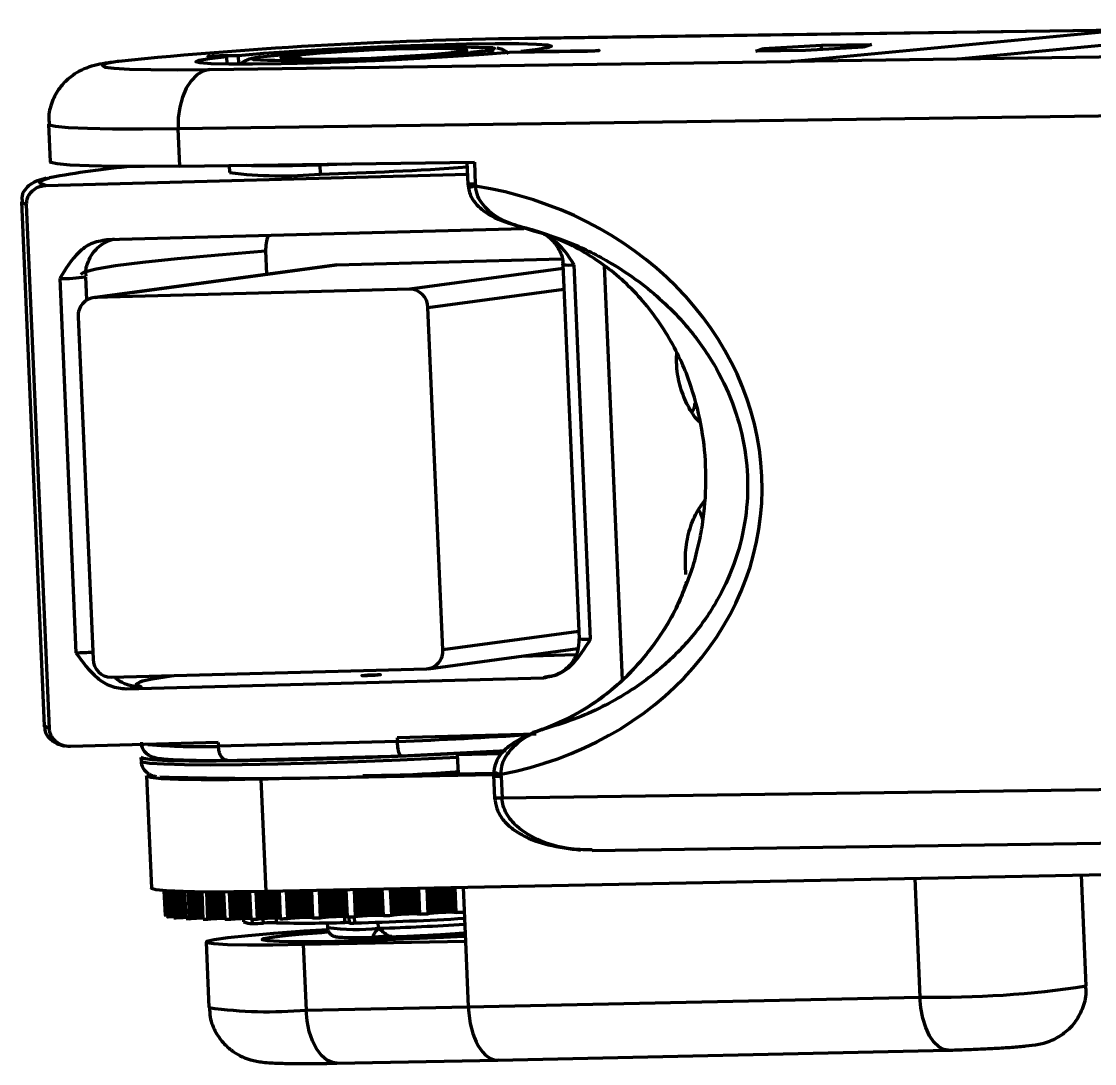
# Model space of a CAD drawing. Header units: millimetres. Extents: x -419 to 9215, y 1224 to 3301.
# Drawn here: x -250.1 to -192.9, y 2640.8 to 2696.4 of the extents above; entities that cross this region are included whole.
import ezdxf

# ---------------------------------------------------------------- set-up
doc = ezdxf.new("R2010")
doc.units = ezdxf.units.MM
doc.layers.add('Net 0.7', color=7, linetype='Continuous', lineweight=70)

msp = doc.modelspace()

# ---------------------------------------------------------------- linework, layer by layer
at = {"layer": 'Net 0.7', "color": 7, "linetype": 'Continuous', "lineweight": 70}
for p, q in [((-157.642, 2696.432), (-222.486, 2695.533)), ((-191.542, 2695.959), (-222.572, 2695.529)), ((-209.067, 2694.302), (-191.542, 2695.959)), ((-210.527, 2694.989), (-207.442, 2695.173)), ((-207.442, 2695.173), (-204.778, 2695.21)), ((-207.432, 2694.929), (-207.442, 2695.173)), ((-204.778, 2695.21), (-205.198, 2695.062)), ((-189.662, 2695.417), (-200.151, 2694.425)), ((-239.182, 2694.567), (-239.988, 2694.556)), ((-239.384, 2694.613), (-238.577, 2694.624)), ((-239.164, 2694.152), (-239.182, 2694.567)), ((-238.577, 2694.624), (-238.557, 2694.147)), ((-220.098, 2694.832), (-224.087, 2694.776)), ((-223.482, 2694.833), (-219.494, 2694.889)), ((-223.48, 2694.785), (-223.482, 2694.833)), ((-210.947, 2694.841), (-210.527, 2694.989)), ((-208.283, 2694.878), (-210.947, 2694.841)), ((-210.527, 2694.989), (-210.52, 2694.847)), ((-183.608, 2694.655), (-209.067, 2694.302)), ((-205.198, 2695.062), (-208.283, 2694.878)), ((-240.094, 2693.872), (-209.067, 2694.302)), ((-176.937, 2691.604), (-241.777, 2690.705)), ((-248.685, 2690.946), (-248.599, 2688.949)), ((-241.69, 2688.709), (-241.777, 2690.705)), ((-241.69, 2688.709), (-225.964, 2688.927)), ((-226.358, 2688.921), (-226.306, 2687.727)), ((-225.964, 2688.927), (-225.913, 2687.748)), ((-248.826, 2687.685), (-226.33, 2688.289)), ((-239.056, 2688.745), (-239.039, 2688.364)), ((-234.214, 2688.789), (-234.192, 2688.29)), ((-226.307, 2687.761), (-226.286, 2687.549)), ((-250.136, 2686.802), (-248.921, 2658.85)), ((-248.645, 2658.705), (-249.86, 2686.658)), ((-223.672, 2685.501), (-223.021, 2685.357)), ((-223.535, 2685.489), (-223.076, 2685.341)), ((-223.321, 2685.371), (-245.581, 2684.774)), ((-237.109, 2684.184), (-237.054, 2682.938)), ((-233.316, 2683.436), (-221.305, 2683.759)), ((-233.406, 2683.429), (-246.318, 2681.69)), ((-246.228, 2681.697), (-233.316, 2683.436)), ((-233.316, 2683.436), (-233.406, 2683.429)), ((-221.242, 2683.454), (-220.374, 2663.488)), ((-219.767, 2663.478), (-220.634, 2683.444)), ((-219.029, 2683.384), (-218.068, 2661.28)), ((-248.094, 2682.707), (-247.226, 2662.741)), ((-246.703, 2682.804), (-246.713, 2682.808)), ((-246.65, 2681.571), (-246.703, 2682.804)), ((-229.406, 2682.148), (-246.228, 2681.697)), ((-227.65, 2662.906), (-228.443, 2681.175)), ((-247.104, 2680.674), (-246.31, 2662.405)), ((-228.435, 2661.89), (-220.444, 2662.967)), ((-223.444, 2662.562), (-220.546, 2662.64)), ((-245.348, 2661.431), (-228.525, 2661.883)), ((-244.54, 2660.815), (-222.28, 2661.412)), ((-239.634, 2657.948), (-247.525, 2657.736)), ((-239.634, 2657.948), (-239.625, 2657.748)), ((-230.072, 2658.005), (-239.625, 2657.748)), ((-222.669, 2658.403), (-230.081, 2658.204)), ((-230.081, 2658.204), (-230.072, 2658.005)), ((-226.875, 2657.315), (-224.514, 2657.367)), ((-243.76, 2657.157), (-243.751, 2656.957)), ((-239.291, 2656.991), (-229.738, 2657.247)), ((-226.875, 2657.315), (-226.83, 2656.267)), ((-224.935, 2656.234), (-237.335, 2655.987)), ((-224.934, 2656.305), (-231.912, 2656.166)), ((-231.625, 2656.172), (-231.625, 2656.177)), ((-231.502, 2656.174), (-231.503, 2656.181)), ((-231.397, 2656.176), (-231.398, 2656.185)), ((-231.314, 2656.178), (-231.315, 2656.188)), ((-231.275, 2656.178), (-231.276, 2656.19)), ((-231.249, 2656.179), (-231.249, 2656.191)), ((-231.235, 2656.179), (-231.235, 2656.191)), ((-231.233, 2656.179), (-231.234, 2656.192)), ((-231.208, 2656.18), (-231.209, 2656.192)), ((-231.142, 2656.181), (-231.143, 2656.195)), ((-230.7, 2656.19), (-230.701, 2656.213)), ((-230.628, 2656.191), (-230.629, 2656.216)), ((-230.59, 2656.192), (-230.591, 2656.217)), ((-230.569, 2656.193), (-230.57, 2656.218)), ((-230.534, 2656.193), (-230.535, 2656.219)), ((-230.487, 2656.194), (-230.489, 2656.221)), ((-230.428, 2656.195), (-230.429, 2656.224)), ((-230.324, 2656.197), (-230.325, 2656.228)), ((-230.203, 2656.2), (-230.204, 2656.233)), ((-230.07, 2656.202), (-230.072, 2656.239)), ((-229.931, 2656.205), (-229.933, 2656.245)), ((-229.793, 2656.208), (-229.795, 2656.251)), ((-229.662, 2656.211), (-229.664, 2656.256)), ((-229.544, 2656.213), (-229.546, 2656.261)), ((-229.444, 2656.215), (-229.446, 2656.266)), ((-229.388, 2656.216), (-229.39, 2656.268)), ((-229.345, 2656.217), (-229.348, 2656.27)), ((-229.315, 2656.218), (-229.317, 2656.272)), ((-229.298, 2656.218), (-229.3, 2656.272)), ((-229.262, 2656.219), (-229.264, 2656.274)), ((-229.191, 2656.22), (-229.193, 2656.277)), ((-228.747, 2656.229), (-228.75, 2656.297)), ((-228.68, 2656.23), (-228.683, 2656.3)), ((-228.652, 2656.231), (-228.655, 2656.302)), ((-228.647, 2656.231), (-228.65, 2656.302)), ((-228.629, 2656.231), (-228.632, 2656.303)), ((-228.598, 2656.232), (-228.601, 2656.304)), ((-228.555, 2656.233), (-228.558, 2656.306)), ((-228.468, 2656.234), (-228.471, 2656.31)), ((-228.359, 2656.237), (-228.362, 2656.316)), ((-228.234, 2656.239), (-228.238, 2656.321)), ((-228.099, 2656.242), (-228.103, 2656.328)), ((-227.959, 2656.245), (-227.963, 2656.335)), ((-227.823, 2656.247), (-227.827, 2656.341)), ((-227.694, 2656.25), (-227.698, 2656.348)), ((-227.579, 2656.252), (-227.583, 2656.353)), ((-227.508, 2656.254), (-227.513, 2656.357)), ((-227.45, 2656.255), (-227.455, 2656.36)), ((-227.403, 2656.256), (-227.408, 2656.362)), ((-227.371, 2656.256), (-227.376, 2656.364)), ((-227.325, 2656.257), (-227.33, 2656.366)), ((-227.25, 2656.259), (-227.255, 2656.37)), ((-224.937, 2656.211), (-224.883, 2654.982)), ((-224.933, 2656.39), (-224.935, 2656.177)), ((-243.464, 2656.166), (-243.204, 2650.176)), ((-237.075, 2649.997), (-237.335, 2655.987)), ((-231.759, 2656.169), (-231.759, 2656.171)), ((-224.54, 2656.163), (-224.489, 2654.984)), ((-175.376, 2655.665), (-224.489, 2654.984)), ((-219.677, 2652.197), (-173.482, 2652.837)), ((-189.027, 2650.954), (-237.075, 2649.997)), ((-193.313, 2644.96), (-193.569, 2650.864)), ((-242.457, 2648.712), (-242.515, 2650.04)), ((-242.426, 2648.711), (-242.484, 2650.037)), ((-242.37, 2648.658), (-242.429, 2650.033)), ((-242.311, 2648.643), (-242.371, 2650.03)), ((-242.27, 2648.642), (-242.33, 2650.027)), ((-242.194, 2648.645), (-242.254, 2650.023)), ((-242.089, 2648.649), (-242.149, 2650.017)), ((-242, 2648.599), (-242.061, 2650.013)), ((-241.876, 2648.588), (-241.938, 2650.008)), ((-241.826, 2648.588), (-241.888, 2650.006)), ((-241.748, 2648.591), (-241.809, 2650.003)), ((-241.645, 2648.596), (-241.706, 2649.999)), ((-241.53, 2648.601), (-241.591, 2649.995)), ((-241.416, 2648.606), (-241.476, 2649.992)), ((-241.349, 2648.556), (-241.411, 2649.99)), ((-241.163, 2648.548), (-241.225, 2649.986)), ((-241.105, 2648.549), (-241.167, 2649.985)), ((-241.026, 2648.552), (-241.088, 2649.983)), ((-240.927, 2648.558), (-240.988, 2649.982)), ((-240.815, 2648.564), (-240.876, 2649.98)), ((-240.701, 2648.569), (-240.762, 2649.978)), ((-240.582, 2648.574), (-240.643, 2649.977)), ((-240.442, 2648.531), (-240.505, 2649.976)), ((-240.431, 2648.529), (-240.494, 2649.975)), ((-240.187, 2648.525), (-240.25, 2649.974)), ((-240.122, 2648.526), (-240.185, 2649.973)), ((-240.044, 2648.53), (-240.107, 2649.973)), ((-239.951, 2648.536), (-240.014, 2649.973)), ((-239.844, 2648.542), (-239.906, 2649.972)), ((-239.733, 2648.548), (-239.795, 2649.972)), ((-239.616, 2648.554), (-239.678, 2649.972)), ((-239.47, 2648.56), (-239.531, 2649.972)), ((-239.336, 2648.564), (-239.397, 2649.972)), ((-239.289, 2648.52), (-239.352, 2649.973)), ((-239.266, 2648.518), (-239.33, 2649.973)), ((-238.97, 2648.519), (-239.033, 2649.974)), ((-238.9, 2648.52), (-238.963, 2649.974)), ((-238.825, 2648.525), (-238.888, 2649.975)), ((-238.74, 2648.531), (-238.803, 2649.975)), ((-238.64, 2648.537), (-238.703, 2649.976)), ((-238.535, 2648.543), (-238.597, 2649.977)), ((-238.422, 2648.55), (-238.484, 2649.978)), ((-238.275, 2648.556), (-238.337, 2649.98)), ((-238.135, 2648.561), (-238.197, 2649.981)), ((-238.008, 2648.565), (-238.07, 2649.983)), ((-237.915, 2648.526), (-237.978, 2649.984)), ((-237.882, 2648.525), (-237.945, 2649.984)), ((-237.54, 2648.529), (-237.603, 2649.989)), ((-237.466, 2648.531), (-237.529, 2649.99)), ((-237.395, 2648.536), (-237.458, 2649.991)), ((-237.32, 2648.542), (-237.383, 2649.992)), ((-237.23, 2648.549), (-237.293, 2649.994)), ((-237.133, 2648.555), (-237.196, 2649.995)), ((-237.026, 2648.562), (-237.088, 2649.997)), ((-236.882, 2648.569), (-236.944, 2650)), ((-236.74, 2648.575), (-236.802, 2650.003)), ((-236.605, 2648.579), (-236.667, 2650.005)), ((-236.483, 2648.582), (-236.545, 2650.008)), ((-236.379, 2648.583), (-236.441, 2650.01)), ((-236.351, 2648.549), (-236.414, 2650.01)), ((-236.308, 2648.549), (-236.371, 2650.011)), ((-235.927, 2648.556), (-235.991, 2650.019)), ((-235.851, 2648.559), (-235.915, 2650.02)), ((-235.787, 2648.564), (-235.85, 2650.022)), ((-235.724, 2648.57), (-235.787, 2650.023)), ((-235.645, 2648.576), (-235.708, 2650.025)), ((-235.558, 2648.583), (-235.621, 2650.026)), ((-235.46, 2648.59), (-235.523, 2650.028)), ((-235.322, 2648.598), (-235.384, 2650.031)), ((-235.18, 2648.605), (-235.242, 2650.034)), ((-235.042, 2648.61), (-235.104, 2650.037)), ((-234.911, 2648.614), (-234.973, 2650.039)), ((-234.794, 2648.616), (-234.856, 2650.041)), ((-234.697, 2648.616), (-234.759, 2650.043)), ((-234.633, 2648.591), (-234.697, 2650.045)), ((-234.632, 2648.588), (-234.695, 2650.045)), ((-234.58, 2648.588), (-234.643, 2650.046)), ((-234.17, 2648.6), (-234.233, 2650.054)), ((-234.093, 2648.603), (-234.156, 2650.055)), ((-234.036, 2648.608), (-234.099, 2650.057)), ((-233.986, 2648.613), (-234.049, 2650.058)), ((-233.921, 2648.62), (-233.984, 2650.059)), ((-233.846, 2648.627), (-233.908, 2650.06)), ((-233.759, 2648.633), (-233.821, 2650.062)), ((-233.629, 2648.642), (-233.691, 2650.065)), ((-233.492, 2648.649), (-233.553, 2650.067)), ((-233.352, 2648.655), (-233.413, 2650.07)), ((-233.216, 2648.66), (-233.277, 2650.073)), ((-233.089, 2648.663), (-233.15, 2650.075)), ((-232.978, 2648.665), (-233.039, 2650.078)), ((-232.888, 2648.665), (-232.95, 2650.079)), ((-232.824, 2648.662), (-232.886, 2650.081)), ((-232.809, 2648.645), (-232.872, 2650.081)), ((-232.796, 2648.643), (-232.858, 2650.081)), ((-232.736, 2648.644), (-232.798, 2650.082)), ((-232.305, 2648.658), (-232.367, 2650.091)), ((-232.23, 2648.662), (-232.292, 2650.093)), ((-232.182, 2648.667), (-232.244, 2650.094)), ((-232.146, 2648.672), (-232.208, 2650.094)), ((-232.096, 2648.678), (-232.157, 2650.095)), ((-232.034, 2648.685), (-232.096, 2650.096)), ((-231.961, 2648.691), (-232.022, 2650.098)), ((-231.842, 2648.7), (-231.903, 2650.1)), ((-231.712, 2648.708), (-231.773, 2650.103)), ((-231.574, 2648.715), (-231.635, 2650.106)), ((-231.435, 2648.72), (-231.495, 2650.108)), ((-231.301, 2648.725), (-231.361, 2650.111)), ((-231.179, 2648.727), (-231.239, 2650.114)), ((-231.074, 2648.728), (-231.134, 2650.116)), ((-230.991, 2648.727), (-231.051, 2650.117)), ((-230.951, 2648.724), (-231.012, 2650.118)), ((-230.925, 2648.721), (-230.985, 2650.119)), ((-230.91, 2648.717), (-230.971, 2650.119)), ((-230.909, 2648.713), (-230.97, 2650.119)), ((-230.884, 2648.712), (-230.945, 2650.119)), ((-230.818, 2648.713), (-230.879, 2650.121)), ((-230.376, 2648.731), (-230.437, 2650.13)), ((-230.304, 2648.735), (-230.365, 2650.131)), ((-230.266, 2648.739), (-230.326, 2650.132)), ((-230.245, 2648.744), (-230.306, 2650.132)), ((-230.21, 2648.75), (-230.271, 2650.133)), ((-230.164, 2648.756), (-230.224, 2650.134)), ((-230.105, 2648.762), (-230.165, 2650.135)), ((-230.001, 2648.771), (-230.061, 2650.137)), ((-229.881, 2648.779), (-229.94, 2650.139)), ((-229.748, 2648.787), (-229.807, 2650.142)), ((-229.609, 2648.793), (-229.668, 2650.145)), ((-229.471, 2648.798), (-229.53, 2650.148)), ((-229.34, 2648.802), (-229.399, 2650.15)), ((-229.222, 2648.804), (-229.28, 2650.153)), ((-229.122, 2648.804), (-229.18, 2650.155)), ((-229.066, 2648.803), (-229.125, 2650.156)), ((-229.023, 2648.8), (-229.082, 2650.156)), ((-228.992, 2648.798), (-229.051, 2650.157)), ((-228.975, 2648.794), (-229.034, 2650.157)), ((-228.939, 2648.793), (-228.998, 2650.158)), ((-228.868, 2648.795), (-228.927, 2650.16)), ((-228.425, 2648.815), (-228.484, 2650.168)), ((-228.358, 2648.82), (-228.416, 2650.17)), ((-228.33, 2648.824), (-228.389, 2650.17)), ((-228.325, 2648.828), (-228.384, 2650.17)), ((-228.307, 2648.833), (-228.365, 2650.171)), ((-228.277, 2648.839), (-228.335, 2650.171)), ((-228.234, 2648.845), (-228.291, 2650.172)), ((-228.147, 2648.853), (-228.204, 2650.174)), ((-228.038, 2648.862), (-228.096, 2650.176)), ((-227.914, 2648.869), (-227.971, 2650.179)), ((-227.779, 2648.877), (-227.836, 2650.181)), ((-227.64, 2648.883), (-227.696, 2650.184)), ((-227.503, 2648.888), (-227.559, 2650.187)), ((-227.374, 2648.891), (-227.431, 2650.189)), ((-227.259, 2648.892), (-227.316, 2650.192)), ((-227.188, 2648.892), (-227.245, 2650.193)), ((-227.13, 2648.89), (-227.187, 2650.194)), ((-227.083, 2648.888), (-227.14, 2650.195)), ((-227.051, 2648.886), (-227.108, 2650.196)), ((-227.005, 2648.885), (-227.062, 2650.197)), ((-226.93, 2648.888), (-226.987, 2650.198)), ((-226.566, 2650.207), (-226.441, 2647.332)), ((-230.304, 2648.735), (-230.376, 2648.731)), ((-230.266, 2648.739), (-230.304, 2648.735)), ((-230.245, 2648.744), (-230.266, 2648.739)), ((-230.21, 2648.75), (-230.245, 2648.744)), ((-230.164, 2648.756), (-230.21, 2648.75)), ((-230.105, 2648.762), (-230.164, 2648.756)), ((-230.001, 2648.771), (-230.105, 2648.762)), ((-229.881, 2648.779), (-230.001, 2648.771)), ((-229.748, 2648.787), (-229.881, 2648.779)), ((-229.609, 2648.793), (-229.748, 2648.787)), ((-229.471, 2648.798), (-229.609, 2648.793)), ((-229.34, 2648.802), (-229.471, 2648.798)), ((-229.222, 2648.804), (-229.34, 2648.802)), ((-229.122, 2648.804), (-229.222, 2648.804)), ((-229.066, 2648.803), (-229.122, 2648.804)), ((-229.023, 2648.8), (-229.066, 2648.803)), ((-228.992, 2648.798), (-229.023, 2648.8)), ((-228.975, 2648.794), (-228.992, 2648.798)), ((-228.939, 2648.793), (-228.975, 2648.794)), ((-228.868, 2648.795), (-228.939, 2648.793)), ((-228.358, 2648.82), (-228.425, 2648.815)), ((-228.33, 2648.824), (-228.358, 2648.82)), ((-228.325, 2648.828), (-228.33, 2648.824)), ((-228.307, 2648.833), (-228.325, 2648.828)), ((-228.277, 2648.839), (-228.307, 2648.833)), ((-228.234, 2648.845), (-228.277, 2648.839)), ((-228.147, 2648.853), (-228.234, 2648.845)), ((-228.038, 2648.862), (-228.147, 2648.853)), ((-227.914, 2648.869), (-228.038, 2648.862)), ((-227.779, 2648.877), (-227.914, 2648.869)), ((-227.64, 2648.883), (-227.779, 2648.877)), ((-227.503, 2648.888), (-227.64, 2648.883)), ((-227.374, 2648.891), (-227.503, 2648.888)), ((-227.259, 2648.892), (-227.374, 2648.891)), ((-227.188, 2648.892), (-227.259, 2648.892)), ((-227.13, 2648.89), (-227.188, 2648.892)), ((-227.083, 2648.888), (-227.13, 2648.89)), ((-227.051, 2648.886), (-227.083, 2648.888)), ((-227.005, 2648.885), (-227.051, 2648.886)), ((-226.93, 2648.888), (-227.005, 2648.885)), ((-242.426, 2648.711), (-242.457, 2648.712)), ((-242.372, 2648.712), (-242.426, 2648.711)), ((-242.27, 2648.642), (-242.311, 2648.643)), ((-242.194, 2648.645), (-242.27, 2648.642)), ((-242.089, 2648.649), (-242.194, 2648.645)), ((-242.002, 2648.653), (-242.089, 2648.649)), ((-241.826, 2648.588), (-241.876, 2648.588)), ((-241.748, 2648.591), (-241.826, 2648.588)), ((-241.645, 2648.596), (-241.748, 2648.591)), ((-241.53, 2648.601), (-241.645, 2648.596)), ((-241.416, 2648.606), (-241.53, 2648.601)), ((-241.351, 2648.609), (-241.416, 2648.606)), ((-241.105, 2648.549), (-241.163, 2648.548)), ((-241.026, 2648.552), (-241.105, 2648.549)), ((-240.927, 2648.558), (-241.026, 2648.552)), ((-240.815, 2648.564), (-240.927, 2648.558)), ((-240.701, 2648.569), (-240.815, 2648.564)), ((-240.582, 2648.574), (-240.701, 2648.569)), ((-240.444, 2648.579), (-240.582, 2648.574)), ((-240.431, 2648.529), (-240.442, 2648.531)), ((-240.122, 2648.526), (-240.187, 2648.525)), ((-240.044, 2648.53), (-240.122, 2648.526)), ((-239.951, 2648.536), (-240.044, 2648.53)), ((-239.844, 2648.542), (-239.951, 2648.536)), ((-239.733, 2648.548), (-239.844, 2648.542)), ((-239.616, 2648.554), (-239.733, 2648.548)), ((-239.47, 2648.56), (-239.616, 2648.554)), ((-239.336, 2648.564), (-239.47, 2648.56)), ((-239.291, 2648.564), (-239.336, 2648.564)), ((-239.266, 2648.518), (-239.289, 2648.52)), ((-238.9, 2648.52), (-238.97, 2648.519)), ((-238.825, 2648.525), (-238.9, 2648.52)), ((-238.74, 2648.531), (-238.825, 2648.525)), ((-238.64, 2648.537), (-238.74, 2648.531)), ((-238.535, 2648.543), (-238.64, 2648.537)), ((-238.422, 2648.55), (-238.535, 2648.543)), ((-238.275, 2648.556), (-238.422, 2648.55)), ((-238.285, 2648.556), (-238.278, 2648.39)), ((-238.135, 2648.561), (-238.275, 2648.556)), ((-238.008, 2648.565), (-238.135, 2648.561)), ((-237.917, 2648.566), (-238.008, 2648.565)), ((-237.882, 2648.525), (-237.915, 2648.526)), ((-237.466, 2648.531), (-237.54, 2648.529)), ((-237.395, 2648.536), (-237.466, 2648.531)), ((-237.32, 2648.542), (-237.395, 2648.536)), ((-237.23, 2648.549), (-237.32, 2648.542)), ((-237.133, 2648.555), (-237.23, 2648.549)), ((-237.026, 2648.562), (-237.133, 2648.555)), ((-236.882, 2648.569), (-237.026, 2648.562)), ((-236.74, 2648.575), (-236.882, 2648.569)), ((-236.605, 2648.579), (-236.74, 2648.575)), ((-236.483, 2648.582), (-236.605, 2648.579)), ((-236.379, 2648.583), (-236.483, 2648.582)), ((-236.352, 2648.583), (-236.379, 2648.583)), ((-236.308, 2648.549), (-236.351, 2648.549)), ((-235.851, 2648.559), (-235.927, 2648.556)), ((-235.787, 2648.564), (-235.851, 2648.559)), ((-235.724, 2648.57), (-235.787, 2648.564)), ((-235.645, 2648.576), (-235.724, 2648.57)), ((-235.558, 2648.583), (-235.645, 2648.576)), ((-235.46, 2648.59), (-235.558, 2648.583)), ((-235.322, 2648.598), (-235.46, 2648.59)), ((-235.18, 2648.605), (-235.322, 2648.598)), ((-235.042, 2648.61), (-235.18, 2648.605)), ((-234.911, 2648.614), (-235.042, 2648.61)), ((-234.794, 2648.616), (-234.911, 2648.614)), ((-234.697, 2648.616), (-234.794, 2648.616)), ((-234.634, 2648.615), (-234.697, 2648.616)), ((-234.632, 2648.588), (-234.633, 2648.591)), ((-234.58, 2648.588), (-234.632, 2648.588)), ((-234.093, 2648.603), (-234.17, 2648.6)), ((-234.036, 2648.608), (-234.093, 2648.603)), ((-233.986, 2648.613), (-234.036, 2648.608)), ((-233.921, 2648.62), (-233.986, 2648.613)), ((-233.846, 2648.627), (-233.921, 2648.62)), ((-233.759, 2648.633), (-233.846, 2648.627)), ((-233.821, 2648.329), (-233.811, 2648.084)), ((-233.629, 2648.642), (-233.759, 2648.633)), ((-233.492, 2648.649), (-233.629, 2648.642)), ((-233.352, 2648.655), (-233.492, 2648.649)), ((-233.216, 2648.66), (-233.352, 2648.655)), ((-233.089, 2648.663), (-233.216, 2648.66)), ((-232.978, 2648.665), (-233.089, 2648.663)), ((-232.888, 2648.665), (-232.978, 2648.665)), ((-232.824, 2648.662), (-232.888, 2648.665)), ((-232.81, 2648.66), (-232.824, 2648.662)), ((-232.796, 2648.643), (-232.809, 2648.645)), ((-232.736, 2648.644), (-232.796, 2648.643)), ((-232.661, 2648.646), (-232.647, 2648.324)), ((-232.23, 2648.662), (-232.305, 2648.658)), ((-232.182, 2648.667), (-232.23, 2648.662)), ((-232.146, 2648.672), (-232.182, 2648.667)), ((-232.096, 2648.678), (-232.146, 2648.672)), ((-232.034, 2648.685), (-232.096, 2648.678)), ((-231.961, 2648.691), (-232.034, 2648.685)), ((-231.842, 2648.7), (-231.961, 2648.691)), ((-231.712, 2648.708), (-231.842, 2648.7)), ((-231.574, 2648.715), (-231.712, 2648.708)), ((-231.435, 2648.72), (-231.574, 2648.715)), ((-231.301, 2648.725), (-231.435, 2648.72)), ((-231.179, 2648.727), (-231.301, 2648.725)), ((-231.074, 2648.728), (-231.179, 2648.727)), ((-231.076, 2648.042), (-231.09, 2648.361)), ((-230.991, 2648.727), (-231.074, 2648.728)), ((-230.951, 2648.724), (-230.991, 2648.727)), ((-230.925, 2648.721), (-230.951, 2648.724)), ((-230.91, 2648.717), (-230.925, 2648.721)), ((-230.909, 2648.713), (-230.91, 2648.717)), ((-230.884, 2648.712), (-230.909, 2648.713)), ((-230.818, 2648.713), (-230.884, 2648.712)), ((-235.968, 2647.663), (-235.98, 2647.663)), ((-235.968, 2647.661), (-235.968, 2647.663)), ((-235.376, 2647.72), (-235.363, 2647.72)), ((-235.363, 2647.72), (-235.363, 2647.719)), ((-240.283, 2647.302), (-240.131, 2643.808)), ((-237.286, 2647.433), (-237.285, 2647.408)), ((-226.441, 2647.332), (-235.095, 2647.165)), ((-235.095, 2647.165), (-234.943, 2643.671)), ((-226.441, 2647.332), (-226.29, 2643.838)), ((-226.29, 2643.838), (-202.188, 2644.37)), ((-234.943, 2643.671), (-226.29, 2643.838)), ((-224.714, 2641.005), (-200.681, 2641.535)), ((-233.303, 2640.839), (-224.716, 2641.004))]:
    msp.add_line(p, q, dxfattribs=at)
at = {"layer": 'Net 0.7', "color": 8, "linetype": 'Continuous', "lineweight": 70}
for p, q in [((-239.381, 2694.564), (-239.384, 2694.613)), ((-219.493, 2694.858), (-219.494, 2694.889)), ((-234.214, 2688.789), (-232.849, 2688.831)), ((-221.233, 2683.249), (-229.406, 2682.148)), ((-228.443, 2681.175), (-221.185, 2682.152)), ((-220.392, 2663.883), (-227.65, 2662.906)), ((-231.925, 2661.518), (-231.925, 2661.533)), ((-222.369, 2658.642), (-222.835, 2658.45)), ((-237.335, 2655.987), (-236.575, 2656.031)), ((-202.462, 2650.687), (-202.188, 2644.37)), ((-237.813, 2648.3), (-237.823, 2648.526)), ((-237.219, 2648.315), (-237.229, 2648.549)), ((-236.517, 2648.335), (-236.527, 2648.581)), ((-232.872, 2648.348), (-232.886, 2648.664)), ((-232.349, 2648.32), (-232.363, 2648.656)), ((-235.376, 2647.72), (-235.376, 2647.717)), ((-231.318, 2647.558), (-231.325, 2647.705))]:
    msp.add_line(p, q, dxfattribs=at)
at = {"layer": 'Net 0.7', "color": 7, "linetype": 'Continuous', "lineweight": 70, "flags": 128}
for points in [[(-238.577, 2694.624), (-237.197, 2694.736), (-235.577, 2694.846), (-233.784, 2694.95), (-231.891, 2695.044), (-229.974, 2695.124), (-228.114, 2695.187), (-226.384, 2695.23), (-224.857, 2695.251), (-223.594, 2695.249), (-222.647, 2695.226), (-222.055, 2695.181), (-221.842, 2695.116), (-222.016, 2695.034), (-222.57, 2694.939), (-223.482, 2694.833)], [(-224.087, 2694.776), (-225.467, 2694.665), (-227.087, 2694.554), (-228.88, 2694.45), (-230.774, 2694.356), (-232.69, 2694.276), (-234.551, 2694.213), (-236.28, 2694.171), (-237.807, 2694.15), (-239.07, 2694.151), (-240.017, 2694.175), (-240.609, 2694.22), (-240.823, 2694.285), (-240.649, 2694.366), (-240.094, 2694.462), (-239.182, 2694.567)], [(-239.988, 2694.556), (-240.117, 2694.556), (-240.181, 2694.56), (-240.169, 2694.568), (-240.083, 2694.579), (-239.938, 2694.59), (-239.753, 2694.601), (-239.559, 2694.609), (-239.384, 2694.613)], [(-219.494, 2694.889), (-219.365, 2694.889), (-219.301, 2694.884), (-219.313, 2694.876), (-219.398, 2694.866), (-219.544, 2694.854), (-219.729, 2694.844), (-219.923, 2694.836), (-220.098, 2694.832)], [(-240.094, 2693.872), (-240.446, 2693.781), (-240.778, 2693.578), (-241.08, 2693.272), (-241.338, 2692.873), (-241.544, 2692.398), (-241.689, 2691.864), (-241.768, 2691.293), (-241.777, 2690.705)], [(-241.69, 2688.709), (-243.564, 2688.691), (-245.184, 2688.695), (-246.518, 2688.719), (-247.539, 2688.763), (-248.225, 2688.826), (-248.562, 2688.908), (-248.599, 2688.949)], [(-243.677, 2661.239), (-243.165, 2661.354), (-242.138, 2661.518)], [(-231.925, 2661.533), (-231.816, 2661.544), (-231.652, 2661.555), (-231.461, 2661.565), (-231.27, 2661.572), (-231.109, 2661.574), (-231.002, 2661.573), (-230.966, 2661.567), (-231.006, 2661.558), (-231.116, 2661.547), (-231.279, 2661.535), (-231.471, 2661.526), (-231.661, 2661.519), (-231.822, 2661.516), (-231.929, 2661.518), (-231.965, 2661.524), (-231.925, 2661.533)], [(-244.54, 2660.815), (-244.331, 2660.833), (-244.151, 2660.852), (-244.003, 2660.87), (-243.888, 2660.887), (-243.807, 2660.903), (-243.761, 2660.917), (-243.752, 2660.93), (-243.779, 2660.942)], [(-224.305, 2657.501), (-225.184, 2657.45), (-227.363, 2657.333), (-229.604, 2657.228), (-231.85, 2657.137), (-234.042, 2657.061), (-236.123, 2657.004), (-238.04, 2656.967), (-239.743, 2656.95), (-241.187, 2656.955), (-242.336, 2656.98), (-243.16, 2657.026), (-243.637, 2657.091), (-243.76, 2657.157)], [(-224.405, 2657.449), (-224.537, 2657.442), (-226.875, 2657.315)], [(-237.335, 2655.987), (-239.061, 2655.965), (-240.548, 2655.964), (-241.758, 2655.983), (-242.66, 2656.021), (-243.233, 2656.079), (-243.46, 2656.154), (-243.464, 2656.166)], [(-237.075, 2649.997), (-238.801, 2649.975), (-240.287, 2649.974), (-241.497, 2649.993), (-242.4, 2650.031), (-242.972, 2650.089), (-243.2, 2650.164), (-243.204, 2650.176)], [(-235.095, 2647.165), (-236.712, 2647.143), (-238.076, 2647.142), (-239.141, 2647.163), (-239.87, 2647.205), (-240.238, 2647.267), (-240.234, 2647.346), (-239.856, 2647.439), (-239.118, 2647.545), (-238.045, 2647.658), (-236.673, 2647.776), (-235.05, 2647.894), (-233.801, 2647.974)], [(-226.513, 2647.608), (-227.603, 2647.549), (-229.318, 2647.467), (-231.032, 2647.4), (-232.665, 2647.351), (-234.143, 2647.321), (-235.396, 2647.313), (-236.367, 2647.326), (-237.01, 2647.36), (-237.297, 2647.414), (-237.213, 2647.485), (-236.763, 2647.569), (-235.968, 2647.663)], [(-226.454, 2647.613), (-227.614, 2647.549), (-229.333, 2647.467), (-231.05, 2647.401), (-232.685, 2647.351), (-234.162, 2647.322), (-235.411, 2647.314), (-236.373, 2647.328), (-237.005, 2647.364), (-237.276, 2647.418), (-237.174, 2647.49), (-236.703, 2647.575), (-235.886, 2647.669), (-234.761, 2647.769), (-233.801, 2647.841)], [(-235.98, 2647.663), (-236.109, 2647.663), (-236.173, 2647.667), (-236.161, 2647.675), (-236.076, 2647.686), (-235.93, 2647.697), (-235.745, 2647.708), (-235.551, 2647.716), (-235.376, 2647.72)], [(-235.363, 2647.72), (-234.103, 2647.82), (-233.822, 2647.84)], [(-231.966, 2647.548), (-231.595, 2647.553), (-231.385, 2647.557)]]:
    msp.add_lwpolyline(points, dxfattribs=at)
at = {"layer": 'Net 0.7', "color": 8, "linetype": 'Continuous', "lineweight": 70, "flags": 128}
for points in [[(-235.928, 2694.577), (-236.293, 2694.508), (-236.256, 2694.454), (-236.211, 2694.447)], [(-226.736, 2694.824), (-226.371, 2694.893), (-226.408, 2694.946), (-226.641, 2694.97)], [(-224.973, 2695.022), (-224.884, 2695), (-224.947, 2694.937), (-225.38, 2694.86)], [(-244.965, 2694.299), (-245.011, 2694.292), (-245.589, 2694.181), (-245.815, 2694.084), (-245.685, 2694.001), (-245.201, 2693.936), (-244.376, 2693.889), (-243.23, 2693.863), (-241.791, 2693.857), (-240.094, 2693.872)], [(-237.775, 2694.398), (-237.78, 2694.4), (-237.718, 2694.463), (-237.417, 2694.521)], [(-241.777, 2690.705), (-243.651, 2690.688), (-245.271, 2690.691), (-246.605, 2690.715), (-247.625, 2690.76), (-248.311, 2690.823), (-248.649, 2690.905), (-248.685, 2690.945)], [(-248.826, 2687.685), (-249.152, 2687.797), (-249.113, 2687.926), (-248.712, 2688.069), (-248.631, 2688.089)], [(-250.136, 2686.803), (-250.132, 2686.786), (-249.86, 2686.658)], [(-246.965, 2682.94), (-246.777, 2683.073), (-246.155, 2683.232), (-245.109, 2683.406), (-243.655, 2683.591), (-241.816, 2683.784), (-239.622, 2683.983), (-237.109, 2684.184)], [(-243.779, 2660.942), (-244.167, 2660.962), (-244.334, 2660.994)], [(-243.779, 2660.942), (-244.012, 2661.061), (-243.806, 2661.199), (-243.677, 2661.239)], [(-248.645, 2658.705), (-248.917, 2658.833), (-248.921, 2658.85)], [(-226.868, 2657.158), (-227.661, 2657.118), (-229.926, 2657.014), (-232.186, 2656.924), (-234.383, 2656.851), (-236.458, 2656.797), (-238.357, 2656.763), (-240.029, 2656.75), (-241.431, 2656.759), (-242.526, 2656.788), (-243.284, 2656.839), (-243.686, 2656.908), (-243.751, 2656.957)], [(-200.681, 2641.535), (-200.901, 2641.565), (-201.178, 2641.705), (-201.439, 2641.953), (-201.674, 2642.301), (-201.873, 2642.734), (-202.028, 2643.236), (-202.135, 2643.789), (-202.188, 2644.37)], [(-233.303, 2640.839), (-233.542, 2640.869), (-233.846, 2641.008), (-234.131, 2641.256), (-234.387, 2641.603), (-234.604, 2642.036), (-234.773, 2642.538), (-234.887, 2643.09), (-234.943, 2643.671)]]:
    msp.add_lwpolyline(points, dxfattribs=at)
at = {"layer": 'Net 0.7', "color": 7, "linetype": 'Continuous', "lineweight": 70}
for centre, radius, start, end in [((-220.32, 2449.983), 245.555, 90.52536, 95.76013), ((-234.634, 2776.649), 82.311, 267.8136, 276.45552), ((-227.559, 2604.403), 90.656, 88.36563, 96.24288), ((-234.35, 2766.983), 72.561, 268.53038, 276.02338), ((-228.014, 2617.606), 77.376, 88.98363, 95.87071), ((-240.766, 2647.113), 41.724, 94.8053, 100.8654), ((-236.274, 2710.654), 22.46, 262.9288, 275.3189), ((-239.086, 2872.45), 184.225, 271.52218, 273.96523), ((-229.424, 2681.168), 0.981, 0.4057, 88.9428), ((-246.164, 2680.756), 0.943, 93.8899, 184.9703), ((-228.589, 2662.824), 0.943, 273.8899, 4.9703), ((-245.33, 2662.412), 0.981, 180.4057, 268.9428), ((-243.163, 2969.362), 312.401, 272.43918, 273.46859), ((-237.529, 2817.58), 161.544, 268.14668, 273.82658), ((-243.822, 2980.844), 332.386, 272.24222, 272.31842), ((-243.929, 2983.597), 335.14, 272.57569, 272.65147), ((-242.983, 2964.338), 315.858, 272.91314, 272.99197), ((-242.136, 2649.477), 0.852, 254.0713, 258.1438), ((-241.275, 2655.922), 7.359, 264.3445, 265.3112), ((-240.246, 2673.249), 24.718, 267.4428, 267.8737), ((-239.433, 2704.233), 55.713, 268.9741, 269.2248), ((-239.125, 2748.532), 100.014, 269.91906, 270.08875), ((-237.894, 2649.128), 0.832, 242.5119, 275.6292), ((-239.454, 2802.628), 154.111, 270.58463, 270.71182), ((-237.69, 2655.137), 6.838, 268.9684, 273.9499), ((-236.603, 2638.925), 9.41, 89.4753, 93.7526), ((-234.943, 2714.543), 66.227, 268.63834, 271.79186), ((-240.37, 2860.402), 211.893, 271.09846, 271.20133), ((-241.648, 2914.249), 265.755, 271.52402, 271.61247), ((-232.717, 2642.898), 5.452, 89.2708, 91.6244), ((-242.935, 2956.493), 308.019, 271.89747, 271.97763), ((-232.485, 2649.418), 1.106, 261.5827, 277.0765), ((-239.01, 2871.451), 223.23, 271.70996, 273.21535), ((-233.035, 2733.328), 85.787, 271.14887, 274.3945), ((-230.603, 2641.314), 6.283, 87.8178, 96.4153)]:
    msp.add_arc(centre, radius, start, end, dxfattribs=at)
at = {"layer": 'Net 0.7', "color": 8, "linetype": 'Continuous', "lineweight": 70}
for centre, radius, start, end in [((-235.887, 2692.833), 1.745, 64.6509, 91.3437), ((-225.361, 2693.98), 0.881, 56.0922, 91.2582), ((-236.715, 2758.706), 69.962, 268.85827, 272.04882), ((-220.887, 2686.722), 3.288, 263.8059, 274.4143), ((-248.031, 2691.899), 9.192, 269.6071, 278.3022), ((-220.028, 2666.227), 2.761, 262.7897, 275.4309), ((-247.87, 2686.56), 23.827, 271.5477, 273.7133), ((-221.804, 2659.821), 1.66, 92.9911, 106.6588), ((-243.338, 2975.479), 317.752, 272.39269, 273.68072), ((-240.575, 2693.065), 35.33, 265.4409, 271.5413), ((-233.781, 2750.552), 102.546, 271.51168, 274.08165), ((-232.287, 2658.258), 10.288, 261.4845, 276.7632), ((-201.221, 2696.887), 52.526, 268.9451, 278.6587), ((-236.932, 2666.664), 23.079, 262.0317, 274.944)]:
    msp.add_arc(centre, radius, start, end, dxfattribs=at)
at = {"layer": 'Net 0.7', "color": 7, "linetype": 'Continuous', "lineweight": 70}
for centre, major_axis, ratio, start_param, end_param in [((-228.621, 2671.908), (17.953, -1.692), 0.884812, 5.024153, 7.785641), ((-224.777, 2644.004), (-0.062, 2.999), 0.505657, 1.615802, 3.186598)]:
    msp.add_ellipse(centre, major_axis=major_axis, ratio=ratio, start_param=start_param, end_param=end_param, dxfattribs=at)
for points, knots in [([(-226.797, 2694.827), (-226.795, 2694.827), (-226.782, 2694.83), (-226.855, 2694.819), (-226.916, 2694.809)], [0, 0, 0, 0, 0.157103, 1, 1, 1, 1]), ([(-225.486, 2694.852), (-225.511, 2694.848), (-225.659, 2694.826), (-225.941, 2694.798), (-226.177, 2694.774)], [0, 0, 0, 0, 0.166259, 1, 1, 1, 1]), ([(-224.118, 2694.7), (-224.18, 2694.753), (-224.299, 2694.855), (-224.475, 2694.936), (-224.63, 2694.986), (-224.709, 2695), (-224.757, 2695.008)], [0, 0, 0, 0, 0.224962, 0.432832, 0.659383, 1, 1, 1, 1]), ([(-245.33, 2694.257), (-245.544, 2694.224), (-245.952, 2694.16), (-246.415, 2694.048), (-246.993, 2693.821), (-247.546, 2693.477), (-248.073, 2692.965), (-248.491, 2692.244), (-248.709, 2691.529), (-248.664, 2691.085), (-248.65, 2690.944)], [0, 0, 0, 0, 0.2153944, 0.4119861, 0.523125, 0.6120855, 0.7125803, 0.824365, 0.9441313, 1, 1, 1, 1]), ([(-237.374, 2694.533), (-237.475, 2694.518), (-237.688, 2694.487), (-237.903, 2694.446), (-238.119, 2694.371), (-238.328, 2694.267), (-238.409, 2694.179), (-238.428, 2694.158)], [0, 0, 0, 0, 0.297677, 0.625879, 0.845318, 0.963154, 1, 1, 1, 1]), ([(-248.809, 2688.062), (-248.845, 2688.054), (-249.09, 2688.005), (-249.296, 2687.932), (-249.613, 2687.78), (-249.871, 2687.574), (-250.134, 2687.201), (-250.108, 2686.913), (-250.099, 2686.813)], [0, 0, 0, 0, 0.068856, 0.465724, 0.644776, 0.792755, 0.92742, 1, 1, 1, 1]), ([(-249.86, 2686.658), (-249.858, 2686.725), (-249.856, 2686.86), (-249.796, 2687.058), (-249.695, 2687.244), (-249.523, 2687.438), (-249.237, 2687.629), (-248.975, 2687.665), (-248.826, 2687.685)], [0, 0, 0, 0, 0.1171952, 0.2384692, 0.3653015, 0.4989396, 0.7162716, 1, 1, 1, 1]), ([(-225.902, 2687.641), (-225.905, 2687.661), (-225.91, 2687.696), (-225.912, 2687.732), (-225.913, 2687.748)], [0, 0, 0, 0, 0.559988, 1, 1, 1, 1]), ([(-226.281, 2687.549), (-226.257, 2687.437), (-226.21, 2687.226), (-226.032, 2686.883), (-225.679, 2686.459), (-224.849, 2685.884), (-224.06, 2685.647), (-223.535, 2685.489)], [0, 0, 0, 0, 0.093908, 0.177195, 0.315098, 0.544769, 1, 1, 1, 1]), ([(-223.535, 2685.489), (-223.777, 2685.561), (-224.266, 2685.705), (-224.959, 2686.1), (-225.477, 2686.577), (-225.816, 2687.113), (-225.872, 2687.456), (-225.902, 2687.641)], [0, 0, 0, 0, 0.223063, 0.451632, 0.697954, 0.837664, 1, 1, 1, 1]), ([(-214.447, 2666.919), (-214.447, 2666.919), (-214.292, 2667.306), (-214.086, 2668.104), (-213.823, 2669.288), (-213.62, 2670.813), (-213.567, 2672.719), (-213.83, 2675.006), (-214.341, 2676.894), (-214.972, 2678.444), (-215.644, 2679.719), (-216.47, 2680.932), (-217.437, 2682.053), (-218.463, 2682.999), (-219.618, 2683.845), (-220.855, 2684.548), (-222.179, 2685.118), (-223.094, 2685.368), (-223.536, 2685.489)], [0, 0, 0, 0, 0.00002, 0.053491, 0.103049, 0.150837, 0.241687, 0.332577, 0.429769, 0.485653, 0.549007, 0.619918, 0.683519, 0.750769, 0.810482, 0.878101, 0.941226, 1, 1, 1, 1]), ([(-246.68, 2682.856), (-246.688, 2682.919), (-246.729, 2683.21), (-246.567, 2683.684), (-246.271, 2684.17), (-245.926, 2684.49), (-245.608, 2684.68), (-245.367, 2684.773), (-245.238, 2684.808), (-245.18, 2684.821), (-245.177, 2684.821), (-245.176, 2684.821)], [0, 0, 0, 0, 0.061108, 0.28566, 0.465358, 0.616411, 0.741289, 0.833063, 0.892397, 0.944742, 1, 1, 1, 1]), ([(-236.961, 2685.005), (-236.963, 2685.002), (-237.029, 2684.88), (-237.098, 2684.6), (-237.105, 2684.323), (-237.109, 2684.184)], [0, 0, 0, 0, 0.015256, 0.506297, 1, 1, 1, 1]), ([(-222.475, 2685.198), (-222.401, 2685.169), (-222.167, 2685.079), (-221.777, 2684.771), (-221.418, 2684.254), (-221.224, 2683.766), (-221.257, 2683.491), (-221.261, 2683.453)], [0, 0, 0, 0, 0.111265, 0.34976, 0.635262, 0.949791, 1, 1, 1, 1]), ([(-220.634, 2683.444), (-220.971, 2683.954), (-221.375, 2684.566), (-221.973, 2684.909), (-222.074, 2684.967)], [0, 0, 0, 0, 0.831793, 1, 1, 1, 1]), ([(-245.581, 2684.774), (-245.874, 2684.726), (-246.423, 2684.636), (-247.341, 2683.941), (-247.788, 2683.209), (-248.094, 2682.707)], [0, 0, 0, 0, 0.265775, 0.497289, 1, 1, 1, 1]), ([(-213.905, 2675.047), (-213.925, 2675.06), (-214.145, 2675.213), (-214.523, 2675.792), (-214.947, 2676.742), (-215.183, 2677.789), (-215.17, 2678.471), (-215.165, 2678.755)], [0, 0, 0, 0, 0.025394, 0.28309, 0.547497, 0.811862, 1, 1, 1, 1]), ([(-214.348, 2675.602), (-214.309, 2675.658), (-214.228, 2675.771), (-214.196, 2675.967), (-214.18, 2676.068)], [0, 0, 0, 0, 0.486246, 1, 1, 1, 1]), ([(-214.676, 2666.927), (-214.696, 2667.315), (-214.738, 2668.104), (-214.522, 2669.246), (-214.158, 2670.219), (-213.825, 2670.656), (-213.67, 2670.859)], [0, 0, 0, 0, 0.254095, 0.516932, 0.774687, 1, 1, 1, 1]), ([(-213.767, 2669.826), (-213.772, 2669.848), (-213.822, 2670.078), (-213.917, 2670.231), (-214.003, 2670.369)], [0, 0, 0, 0, 0.096975, 1, 1, 1, 1]), ([(-214.649, 2666.53), (-214.723, 2666.303), (-215.078, 2665.213), (-216.153, 2663.398), (-218.017, 2661.13), (-220.213, 2659.584), (-221.914, 2658.744), (-222.678, 2658.537), (-222.849, 2658.491)], [0, 0, 0, 0, 0.058188, 0.279801, 0.530157, 0.807979, 0.957011, 1, 1, 1, 1]), ([(-222.28, 2661.412), (-221.988, 2661.46), (-221.441, 2661.549), (-220.517, 2662.245), (-220.072, 2662.977), (-219.767, 2663.478)], [0, 0, 0, 0, 0.2657747, 0.4972891, 1, 1, 1, 1]), ([(-220.394, 2663.487), (-220.397, 2663.263), (-220.405, 2662.836), (-220.678, 2662.297), (-221.01, 2661.917), (-221.315, 2661.693), (-221.489, 2661.617), (-221.546, 2661.592)], [0, 0, 0, 0, 0.278465, 0.530741, 0.739342, 0.91449, 1, 1, 1, 1]), ([(-247.226, 2662.741), (-246.878, 2662.257), (-246.362, 2661.54), (-245.377, 2660.902), (-244.823, 2660.844), (-244.54, 2660.815)], [0, 0, 0, 0, 0.502701, 0.745255, 1, 1, 1, 1]), ([(-244.333, 2660.994), (-244.39, 2661.01), (-244.602, 2661.069), (-244.912, 2661.199), (-245.081, 2661.376), (-245.119, 2661.416)], [0, 0, 0, 0, 0.224341, 0.824903, 1, 1, 1, 1]), ([(-221.546, 2661.592), (-221.581, 2661.574), (-221.677, 2661.527), (-221.799, 2661.494), (-221.879, 2661.474), (-221.908, 2661.469), (-221.902, 2661.47), (-221.9, 2661.47)], [0, 0, 0, 0, 0.168097, 0.459619, 0.677582, 0.918621, 1, 1, 1, 1]), ([(-248.884, 2658.859), (-248.889, 2658.772), (-248.903, 2658.503), (-248.644, 2658.158), (-248.38, 2657.957), (-248.124, 2657.844), (-247.948, 2657.793), (-247.824, 2657.767), (-247.799, 2657.762)], [0, 0, 0, 0, 0.081424, 0.249706, 0.413698, 0.615903, 0.922123, 1, 1, 1, 1]), ([(-247.525, 2657.736), (-247.675, 2657.748), (-247.94, 2657.769), (-248.241, 2657.945), (-248.43, 2658.129), (-248.547, 2658.309), (-248.624, 2658.504), (-248.638, 2658.639), (-248.645, 2658.705)], [0, 0, 0, 0, 0.283693, 0.50106, 0.634685, 0.761512, 0.882791, 1, 1, 1, 1]), ([(-222.737, 2658.509), (-222.93, 2658.423), (-223.316, 2658.25), (-223.944, 2657.904), (-224.445, 2657.491), (-224.821, 2656.97), (-224.893, 2656.6), (-224.933, 2656.389)], [0, 0, 0, 0, 0.208017, 0.417496, 0.655196, 0.804494, 1, 1, 1, 1]), ([(-224.539, 2656.27), (-224.525, 2656.457), (-224.499, 2656.804), (-224.208, 2657.37), (-223.733, 2657.895), (-223.078, 2658.354), (-222.603, 2658.547), (-222.369, 2658.642)], [0, 0, 0, 0, 0.162336, 0.302046, 0.548368, 0.776937, 1, 1, 1, 1]), ([(-243.732, 2657.97), (-243.736, 2657.933), (-243.752, 2657.78), (-243.633, 2657.541), (-243.452, 2657.342), (-243.268, 2657.229), (-243.085, 2657.161), (-242.838, 2657.107), (-242.424, 2657.06), (-241.664, 2657.019), (-240.589, 2656.996), (-239.656, 2656.991), (-239.11, 2656.994), (-239.061, 2656.995)], [0, 0, 0, 0, 0.012377, 0.0499, 0.082376, 0.116464, 0.163914, 0.245636, 0.410689, 0.595284, 0.790521, 0.981179, 1, 1, 1, 1]), ([(-229.868, 2657.244), (-229.893, 2657.253), (-229.943, 2657.272), (-230.008, 2657.471), (-230.054, 2657.727), (-230.066, 2657.912), (-230.072, 2658.005)], [0, 0, 0, 0, 0.280309, 0.559879, 0.780003, 1, 1, 1, 1]), ([(-239.134, 2656.995), (-239.201, 2657.004), (-239.336, 2657.02), (-239.495, 2657.216), (-239.597, 2657.471), (-239.616, 2657.656), (-239.625, 2657.748)], [0, 0, 0, 0, 0.280309, 0.559879, 0.780003, 1, 1, 1, 1]), ([(-243.735, 2656.977), (-243.739, 2656.937), (-243.754, 2656.783), (-243.634, 2656.543), (-243.454, 2656.344), (-243.269, 2656.232), (-243.105, 2656.17), (-243.008, 2656.15), (-242.951, 2656.138)], [0, 0, 0, 0, 0.056623, 0.219494, 0.360653, 0.509044, 0.716144, 1, 1, 1, 1]), ([(-224.54, 2656.163), (-224.541, 2656.183), (-224.542, 2656.219), (-224.54, 2656.255), (-224.539, 2656.27)], [0, 0, 0, 0, 0.559969, 1, 1, 1, 1]), ([(-224.884, 2654.998), (-224.855, 2654.804), (-224.793, 2654.39), (-224.464, 2653.824), (-223.981, 2653.362), (-223.193, 2652.859), (-221.956, 2652.416), (-220.87, 2652.285), (-220.28, 2652.213)], [0, 0, 0, 0, 0.099132, 0.212478, 0.326166, 0.44277, 0.697646, 1, 1, 1, 1]), ([(-219.676, 2652.217), (-220.108, 2652.225), (-221.049, 2652.242), (-222.441, 2652.648), (-223.587, 2653.297), (-224.201, 2654.022), (-224.439, 2654.557), (-224.473, 2654.844), (-224.489, 2654.984)], [0, 0, 0, 0, 0.214082, 0.466225, 0.713044, 0.856607, 0.930294, 1, 1, 1, 1]), ([(-233.802, 2648.086), (-233.803, 2648.056), (-233.805, 2647.966), (-233.742, 2647.836), (-233.646, 2647.724), (-233.548, 2647.656), (-233.461, 2647.619), (-233.369, 2647.593), (-233.214, 2647.569), (-232.984, 2647.553), (-232.634, 2647.55), (-232.494, 2647.549)], [0, 0, 0, 0, 0.031312, 0.094324, 0.146904, 0.19484, 0.242546, 0.304624, 0.429142, 0.773299, 1, 1, 1, 1]), ([(-231.318, 2647.558), (-231.336, 2647.564), (-231.371, 2647.578), (-231.353, 2647.658), (-231.278, 2647.804), (-231.159, 2647.944), (-231.076, 2648.042)], [0, 0, 0, 0, 0.184567, 0.370989, 0.558685, 1, 1, 1, 1]), ([(-231.076, 2648.042), (-231.016, 2647.987), (-230.897, 2647.879), (-230.699, 2647.73), (-230.541, 2647.631), (-230.436, 2647.585), (-230.404, 2647.584), (-230.388, 2647.583)], [0, 0, 0, 0, 0.251882, 0.503084, 0.752128, 0.876448, 1, 1, 1, 1]), ([(-230.396, 2647.582), (-230.392, 2647.582), (-230.035, 2647.593), (-229.261, 2647.624), (-228.142, 2647.679), (-227.183, 2647.736), (-226.714, 2647.774), (-226.521, 2647.789)], [0, 0, 0, 0, 0.003092, 0.272027, 0.541465, 0.81103, 1, 1, 1, 1]), ([(-232.494, 2647.549), (-232.417, 2647.548), (-232.126, 2647.543), (-231.676, 2647.549), (-231.306, 2647.558), (-231.279, 2647.559)], [0, 0, 0, 0, 0.251138, 0.944922, 1, 1, 1, 1]), ([(-231.305, 2647.558), (-231.308, 2647.558), (-231.312, 2647.558), (-231.316, 2647.558), (-231.318, 2647.558)], [0, 0, 0, 0, 0.560819, 1, 1, 1, 1]), ([(-200.681, 2641.535), (-200.522, 2641.539), (-200.055, 2641.551), (-199.196, 2641.583), (-198.178, 2641.633), (-197.252, 2641.691), (-196.457, 2641.761), (-196.017, 2641.808), (-195.479, 2641.927), (-194.977, 2642.117), (-194.398, 2642.472), (-193.833, 2643.056), (-193.444, 2643.847), (-193.267, 2644.509), (-193.33, 2644.886), (-193.343, 2644.962)], [0, 0, 0, 0, 0.051066, 0.149684, 0.247992, 0.346769, 0.447755, 0.560094, 0.609281, 0.656569, 0.72076, 0.808076, 0.889029, 0.977635, 1, 1, 1, 1]), ([(-240.095, 2643.808), (-240.094, 2643.638), (-240.088, 2643.172), (-239.801, 2642.496), (-239.354, 2641.874), (-238.847, 2641.443), (-238.347, 2641.167), (-237.909, 2641.014), (-237.546, 2640.933), (-237.198, 2640.885), (-236.727, 2640.848), (-236.019, 2640.824), (-234.967, 2640.817), (-234.019, 2640.826), (-233.425, 2640.837), (-233.303, 2640.839)], [0, 0, 0, 0, 0.044284, 0.121191, 0.186844, 0.244781, 0.296206, 0.342373, 0.385903, 0.443969, 0.533143, 0.679156, 0.817204, 0.962583, 1, 1, 1, 1])]:
    msp.add_open_spline(points, degree=3, knots=knots, dxfattribs=at)
at = {"layer": 'Net 0.7', "color": 8, "linetype": 'Continuous', "lineweight": 70}
msp.add_open_spline([(-225.913, 2687.748), (-225.983, 2687.747), (-226.124, 2687.746), (-226.256, 2687.75), (-226.322, 2687.758), (-226.297, 2687.766), (-226.285, 2687.771)], degree=3, dxfattribs=at)
for points, knots in [([(-225.902, 2687.641), (-225.97, 2687.628), (-226.106, 2687.602), (-226.226, 2687.573), (-226.285, 2687.555), (-226.275, 2687.552), (-226.273, 2687.551)], [0, 0, 0, 0, 0.3013678, 0.6033853, 0.905824, 1, 1, 1, 1]), ([(-223.076, 2685.341), (-222.365, 2685.137), (-220.912, 2684.718), (-219.006, 2683.767), (-217.382, 2682.724), (-216.097, 2681.692), (-214.771, 2680.386), (-213.484, 2678.739), (-212.362, 2676.66), (-211.634, 2674.459), (-211.32, 2672.176), (-211.435, 2669.89), (-211.972, 2667.677), (-212.913, 2665.578), (-214.212, 2663.678), (-215.863, 2661.974), (-217.539, 2660.731), (-219.172, 2659.817), (-220.692, 2659.14), (-221.792, 2658.813), (-222.369, 2658.642)], [0, 0, 0, 0, 0.065894, 0.134729, 0.183109, 0.227909, 0.269242, 0.330886, 0.386939, 0.440981, 0.492877, 0.544777, 0.598815, 0.654873, 0.716512, 0.779775, 0.850959, 0.895613, 0.945283, 1, 1, 1, 1]), ([(-222.369, 2658.642), (-221.72, 2658.913), (-220.35, 2659.486), (-218.572, 2660.747), (-217.013, 2662.279), (-215.845, 2663.893), (-214.998, 2665.455), (-214.621, 2666.456), (-214.447, 2666.919)], [0, 0, 0, 0, 0.17373, 0.366622, 0.550736, 0.735262, 0.877323, 1, 1, 1, 1]), ([(-224.928, 2656.177), (-224.93, 2656.176), (-224.941, 2656.171), (-224.881, 2656.166), (-224.753, 2656.162), (-224.611, 2656.163), (-224.54, 2656.163)], [0, 0, 0, 0, 0.072617, 0.381745, 0.690872, 1, 1, 1, 1]), ([(-224.925, 2656.389), (-224.927, 2656.386), (-224.939, 2656.373), (-224.875, 2656.344), (-224.749, 2656.306), (-224.609, 2656.282), (-224.539, 2656.27)], [0, 0, 0, 0, 0.078791, 0.384774, 0.692911, 1, 1, 1, 1]), ([(-224.489, 2654.984), (-224.56, 2654.984), (-224.701, 2654.982), (-224.83, 2654.987), (-224.89, 2654.992), (-224.879, 2654.997), (-224.877, 2654.998)], [0, 0, 0, 0, 0.309131, 0.618263, 0.927394, 1, 1, 1, 1])]:
    msp.add_open_spline(points, degree=3, knots=knots, dxfattribs=at)

doc.saveas('drawing.dxf')
